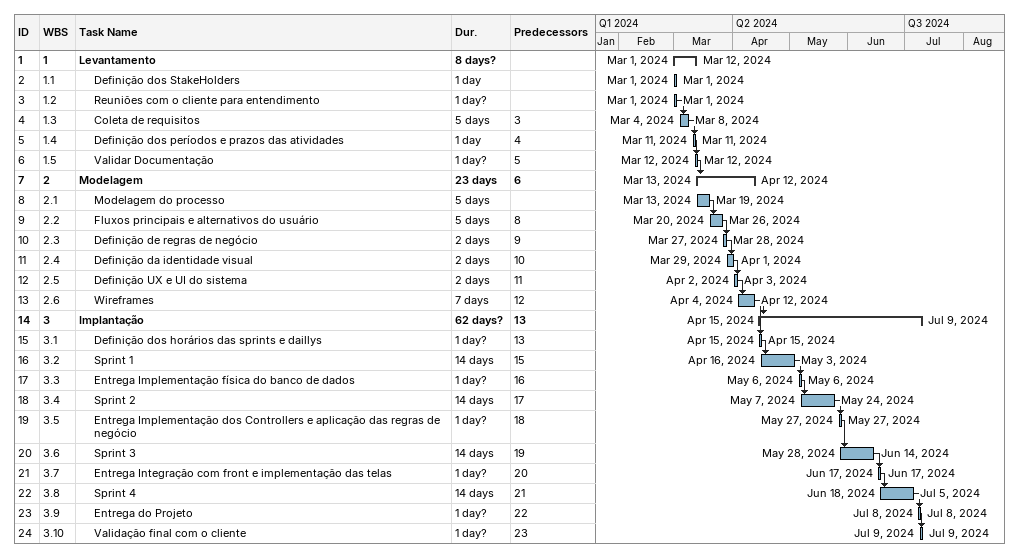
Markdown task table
| ID | WBS | Task | Duration | Start | Finish | Predecessors |
|---|---|---|---|---|---|---|
| 1 | 1 | **Levantamento** | 8d? | 2024-03-01 | 2024-03-12 |  |
| 2 | 1.1 | Definição dos StakeHolders | 1d | 2024-03-01 | 2024-03-01 |  |
| 3 | 1.2 | Reuniões com o cliente para entendimento | 1d? | 2024-03-01 | 2024-03-01 |  |
| 4 | 1.3 | Coleta de requisitos | 5d | 2024-03-04 | 2024-03-08 | 3 |
| 5 | 1.4 | Definição dos períodos e prazos das atividades | 1d | 2024-03-11 | 2024-03-11 | 4 |
| 6 | 1.5 | Validar Documentação | 1d? | 2024-03-12 | 2024-03-12 | 5 |
| 7 | 2 | **Modelagem** | 23d | 2024-03-13 | 2024-04-12 | 6 |
| 8 | 2.1 | Modelagem do processo | 5d | 2024-03-13 | 2024-03-19 |  |
| 9 | 2.2 | Fluxos principais e alternativos do usuário | 5d | 2024-03-20 | 2024-03-26 | 8 |
| 10 | 2.3 | Definição de regras de negócio | 2d | 2024-03-27 | 2024-03-28 | 9 |
| 11 | 2.4 | Definição da identidade visual | 2d | 2024-03-29 | 2024-04-01 | 10 |
| 12 | 2.5 | Definição UX e UI do sistema | 2d | 2024-04-02 | 2024-04-03 | 11 |
| 13 | 2.6 | Wireframes | 7d | 2024-04-04 | 2024-04-12 | 12 |
| 14 | 3 | **Implantação** | 62d? | 2024-04-15 | 2024-07-09 | 13 |
| 15 | 3.1 | Definição dos horários das sprints e daillys | 1d? | 2024-04-15 | 2024-04-15 | 13 |
| 16 | 3.2 | Sprint 1 | 14d | 2024-04-16 | 2024-05-03 | 15 |
| 17 | 3.3 | Entrega Implementação física do banco de dados | 1d? | 2024-05-06 | 2024-05-06 | 16 |
| 18 | 3.4 | Sprint 2 | 14d | 2024-05-07 | 2024-05-24 | 17 |
| 19 | 3.5 | Entrega Implementação dos Controllers e aplicação das regras de negócio | 1d? | 2024-05-27 | 2024-05-27 | 18 |
| 20 | 3.6 | Sprint 3 | 14d | 2024-05-28 | 2024-06-14 | 19 |
| 21 | 3.7 | Entrega Integração com front e implementação das telas | 1d? | 2024-06-17 | 2024-06-17 | 20 |
| 22 | 3.8 | Sprint 4 | 14d | 2024-06-18 | 2024-07-05 | 21 |
| 23 | 3.9 | Entrega do Projeto | 1d? | 2024-07-08 | 2024-07-08 | 22 |
| 24 | 3.10 | Validação final com o cliente | 1d? | 2024-07-09 | 2024-07-09 | 23 |
